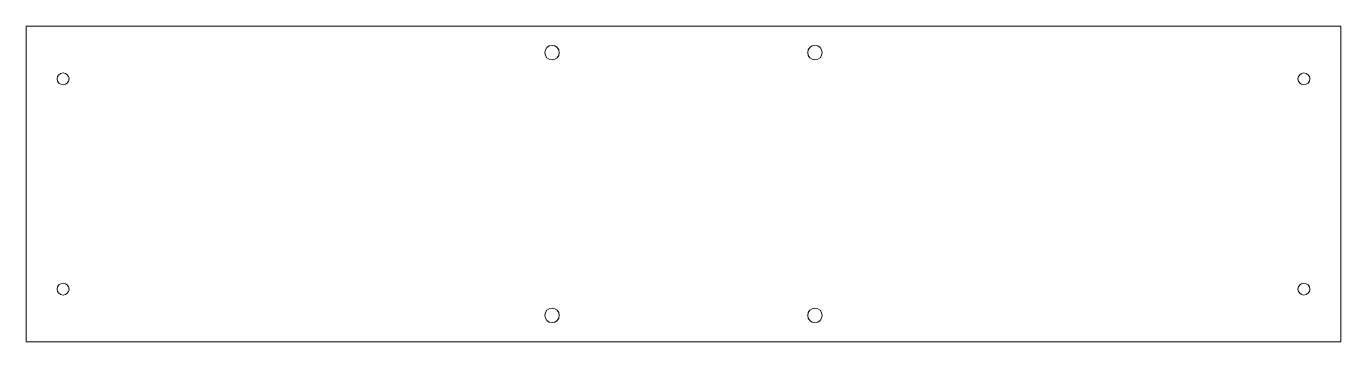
# Model space of a CAD drawing. Header units: millimetres. Extents: x 22 to 522, y 13 to 133.
import ezdxf

# ---------------------------------------------------------------- set-up
doc = ezdxf.new("R2010")
doc.units = ezdxf.units.MM

msp = doc.modelspace()

# ---------------------------------------------------------------- linework, layer by layer
at = {"color": 7, "linetype": 'Continuous', "lineweight": 15}
for p, q in [((22.29, 133.05), (22.29, 13.05)), ((522.29, 133.05), (22.29, 133.05)), ((522.29, 13.05), (522.29, 133.05)), ((22.29, 13.05), (522.29, 13.05))]:
    msp.add_line(p, q, dxfattribs=at)
for centre, radius in [((222.29, 123.05), 2.75), ((322.29, 123.05), 2.75), ((36.29, 113.05), 2.25), ((508.29, 113.05), 2.25), ((36.29, 33.05), 2.25), ((508.29, 33.05), 2.25), ((222.29, 23.05), 2.75), ((322.29, 23.05), 2.75)]:
    msp.add_circle(centre, radius, dxfattribs=at)

doc.saveas('drawing.dxf')
